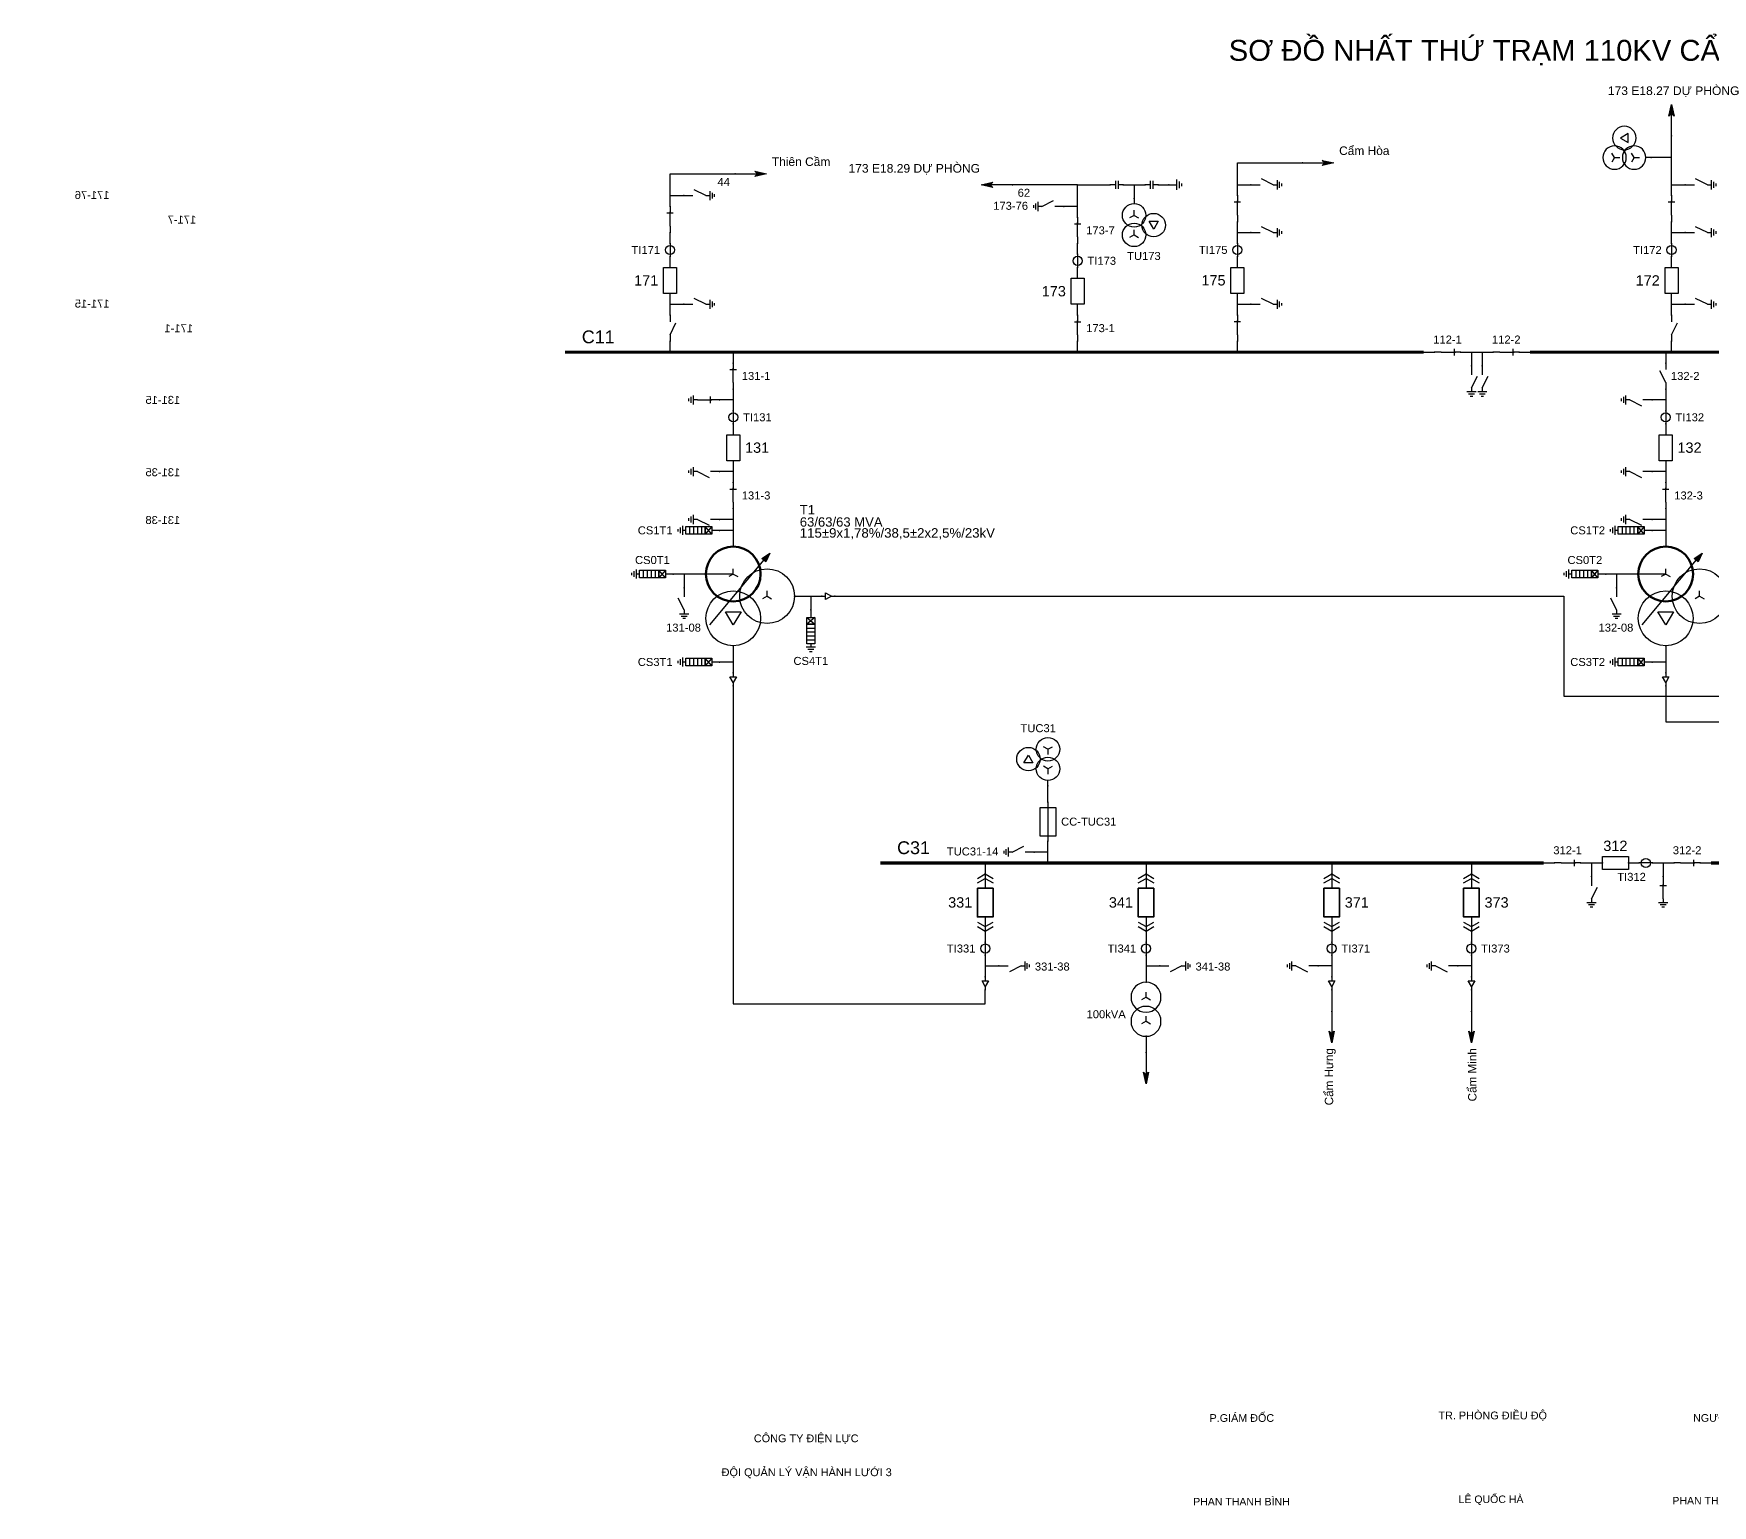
# Model space of a CAD drawing. Header units: millimetres. Extents: x -388 to 411, y 8 to 290.
# Drawn here: x -73.1 to 249, y 7.7 to 290 of the extents above; entities that cross this region are included whole.
import ezdxf

# ---------------------------------------------------------------- set-up
doc = ezdxf.new("R2010")
doc.units = ezdxf.units.MM
for name, color, linetype, lineweight in [('BUSBAR_110KV', 1, 'Continuous', 50), ('BUSBAR_35KV', 30, 'Continuous', 50), ('GROUND', 3, 'Continuous', 25), ('HV_110KV', 1, 'Continuous', 25), ('MV_22KV', 5, 'Continuous', 25), ('MV_35KV', 30, 'Continuous', 25), ('SLD_OTHER', 7, 'Continuous', 25)]:
    doc.layers.add(name, color=color, linetype=linetype, lineweight=lineweight)
doc.layers.add('SYM_PORTS', color=8, linetype='Continuous', plot=False)
doc.layers.add('TEXT', color=7, linetype='Continuous')
doc.styles.add('SLD_TEXT', font='arial.ttf')

# ---------------------------------------------------------------- blocks, each defined once
blk = doc.blocks.new('SYM_DISCONNECTOR_OPEN')
at = {"lineweight": 25}
for points in [[(0, -1.25), (-1.125, 1)], [(0, 2.5), (0, 1.25)], [(0, -1.25), (0, -2.5)]]:
    blk.add_lwpolyline(points, dxfattribs=at)
at = {"layer": 'SYM_PORTS'}
for p in [(0, 2.5), (0, -2.5)]:
    blk.add_point(p, dxfattribs=at)
blk.add_attdef('DEVICE_CODE', (1, -0.5), '', height=2)
blk = doc.blocks.new('SYM_EARTHING_SWITCH_OPEN')
at = {"lineweight": 25}
for points in [[(0, -1.25), (-1.125, 1)], [(0, 3), (0, 1.25)], [(-0.875, -2), (0.875, -2)], [(-0.5625, -2.4375), (0.5625, -2.4375)], [(-0.25, -2.875), (0.25, -2.875)], [(0, -1.25), (0, -2)]]:
    blk.add_lwpolyline(points, dxfattribs=at)
at = {"layer": 'SYM_PORTS'}
blk.add_point((0, 3), dxfattribs=at)
blk.add_attdef('DEVICE_CODE', (1.875, 0), '', height=2)
blk = doc.blocks.new('SYM_CIRCUIT_BREAKER')
at = {"lineweight": 25}
blk.add_lwpolyline([(-1.25, 2.5), (1.25, 2.5), (1.25, -2.5), (-1.25, -2.5)], close=True, dxfattribs=at)
at = {"layer": 'SYM_PORTS'}
for p in [(0, 2.5), (0, -2.5)]:
    blk.add_point(p, dxfattribs=at)
blk.add_attdef('DEVICE_CODE', (2.25, -0.5), '', height=2)
at = {"flags": 1}
blk.add_attdef('RATING', (2.25, -3.5), '', height=2, dxfattribs=at)
blk = doc.blocks.new('SYM_CURRENT_TRANSFORMER')
at = {"lineweight": 25}
blk.add_lwpolyline([(0, 1.25), (0, -1.25)], dxfattribs=at)
blk.add_circle((0, 0), 0.875, dxfattribs=at)
at = {"layer": 'SYM_PORTS'}
for p in [(0, 1.25), (0, -1.25)]:
    blk.add_point(p, dxfattribs=at)
blk.add_attdef('DEVICE_CODE', (1.875, -1.75), '', height=2)
at = {"flags": 1}
blk.add_attdef('RATIO', (1.875, -4.75), '', height=2, dxfattribs=at)
blk = doc.blocks.new('SYM_DISCONNECTOR_CLOSED')
at = {"lineweight": 25}
for points in [[(-0.625, 1.25), (0.625, 1.25)], [(0, 2.5), (0, 1.25)], [(0, -1.25), (0, 1.5)], [(0, -1.25), (0, -2.5)]]:
    blk.add_lwpolyline(points, dxfattribs=at)
at = {"layer": 'SYM_PORTS'}
for p in [(0, 2.5), (0, -2.5)]:
    blk.add_point(p, dxfattribs=at)
blk.add_attdef('DEVICE_CODE', (1.625, -0.5), '', height=2)
blk = doc.blocks.new('SYM_LINE_FEEDER_ARROW')
blk.add_hatch(color=7).paths.add_polyline_path([(0, -3), (-0.5, -0.75), (0, -1.25), (0.5, -0.75)])
at = {"lineweight": 25}
blk.add_lwpolyline([(0, 3), (0, -1.25)], dxfattribs=at)
blk.add_lwpolyline([(0, -3), (-0.5, -0.75), (0, -1.25), (0.5, -0.75)], close=True, dxfattribs=at)
at = {"layer": 'SYM_PORTS'}
blk.add_point((0, 3), dxfattribs=at)
blk.add_attdef('LINE_NAME', (1.5, 0), '', height=2)
blk = doc.blocks.new('SYM_COUPLING_CAPACITOR')
at = {"lineweight": 25}
for points in [[(-0.75, 0.25), (0.75, 0.25)], [(0, 1.25), (0, 0.25)], [(-0.75, -0.25), (0.75, -0.25)], [(0, -0.25), (0, -1.25)]]:
    blk.add_lwpolyline(points, dxfattribs=at)
at = {"layer": 'SYM_PORTS'}
for p in [(0, 1.25), (0, -1.25)]:
    blk.add_point(p, dxfattribs=at)
blk.add_attdef('DEVICE_CODE', (1.75, -1.75), '', height=2)
blk = doc.blocks.new('SYM_VOLTAGE_TRANSFORMER')
at = {"lineweight": 25}
for points in [[(0, 4.625), (0, 3.625)], [(0, 1.375), (-0.8625, 0.875)], [(0, 1.375), (0, 2.375)], [(0, 1.375), (0.8625, 0.875)], [(0, -2.375), (-0.8625, -2.875)], [(0, -2.375), (0, -1.375)], [(0, -2.375), (0.8625, -2.875)]]:
    blk.add_lwpolyline(points, dxfattribs=at)
blk.add_lwpolyline([(2.875, 0.25), (4.625, 0.25), (3.75, -1.25)], close=True, dxfattribs=at)
for centre in [(0, 1.375), (3.75, -0.5), (0, -2.375)]:
    blk.add_circle(centre, 2.25, dxfattribs=at)
at = {"layer": 'SYM_PORTS'}
blk.add_point((0, 4.625), dxfattribs=at)
blk.add_attdef('DEVICE_CODE', (7, 1.625), '', height=2)
at = {"flags": 1}
blk.add_attdef('RATIO', (7, -1.375), '', height=2, dxfattribs=at)
blk = doc.blocks.new('SYM_GROUND_SYMBOL')
at = {"lineweight": 25}
for points in [[(0, 1.25), (0, -0.25)], [(-1, -0.25), (1, -0.25)], [(-0.625, -0.75), (0.625, -0.75)], [(-0.25, -1.25), (0.25, -1.25)]]:
    blk.add_lwpolyline(points, dxfattribs=at)
at = {"layer": 'SYM_PORTS'}
blk.add_point((0, 1.25), dxfattribs=at)
blk = doc.blocks.new('SYM_EARTHING_SWITCH_CLOSED')
at = {"lineweight": 25}
for points in [[(-0.625, 1.25), (0.625, 1.25)], [(0, 3), (0, 1.25)], [(0, -1.25), (0, 1.5)], [(-0.875, -2), (0.875, -2)], [(-0.5625, -2.4375), (0.5625, -2.4375)], [(-0.25, -2.875), (0.25, -2.875)], [(0, -1.25), (0, -2)]]:
    blk.add_lwpolyline(points, dxfattribs=at)
at = {"layer": 'SYM_PORTS'}
blk.add_point((0, 3), dxfattribs=at)
blk.add_attdef('DEVICE_CODE', (1.875, 0), '', height=2)
blk = doc.blocks.new('SYM_SURGE_ARRESTER')
at = {"lineweight": 25}
for points in [[(0, 4), (0, 2.5)], [(-0.75, 2.5), (0.75, 1.25)], [(0.75, 2.5), (-0.75, 1.25)], [(-0.75, 0.5), (0.75, 0.5)], [(-0.875, -3.125), (0.875, -3.125)], [(-0.75, -0.25), (0.75, -0.25)], [(-0.75, -1), (0.75, -1)], [(-0.75, -1.75), (0.75, -1.75)], [(0, -2.5), (0, -3.125)], [(-0.5625, -3.5625), (0.5625, -3.5625)], [(-0.25, -4), (0.25, -4)]]:
    blk.add_lwpolyline(points, dxfattribs=at)
for points in [[(-0.75, 2.5), (0.75, 2.5), (0.75, 1.25), (-0.75, 1.25)], [(-0.75, 1.25), (0.75, 1.25), (0.75, -2.5), (-0.75, -2.5)]]:
    blk.add_lwpolyline(points, close=True, dxfattribs=at)
at = {"layer": 'SYM_PORTS'}
blk.add_point((0, 4), dxfattribs=at)
blk.add_attdef('DEVICE_CODE', (1.875, 1), '', height=2)
blk = doc.blocks.new('SYM_TRANSFORMER_3W')
blk.add_hatch(color=7).paths.add_polyline_path([(3.75, 8.25), (3.0125, 6.575), (2.2375, 7.225)])
at = {"lineweight": 25}
for points in [[(-7.75, -5.5), (3.0125, 7.35)], [(-3.25, 4.25), (-8.5, 4.25)], [(-3.25, 4.25), (-4.1125, 3.75)], [(-3.25, 4.25), (-3.25, 5.25)], [(-3.25, 4.25), (-2.3875, 3.75)], [(3.25, 0), (2.3875, -0.5)], [(3.25, 0), (3.25, 1)], [(3.25, 0), (4.1125, -0.5)]]:
    blk.add_lwpolyline(points, dxfattribs=at)
for points in [[(3.75, 8.25), (3.0125, 6.575), (2.2375, 7.225)], [(-4.75, -3), (-1.75, -3), (-3.25, -5.5)]]:
    blk.add_lwpolyline(points, close=True, dxfattribs=at)
at = {"lineweight": 50}
blk.add_circle((-3.25, 4.25), 5.25, dxfattribs=at)
at = {"lineweight": 25}
for centre in [(3.25, 0), (-3.25, -4.25)]:
    blk.add_circle(centre, 5.25, dxfattribs=at)
at = {"layer": 'SYM_PORTS'}
for p in [(-3.25, 9.5), (-8.5, 4.25), (8.5, 0), (-3.25, -9.5)]:
    blk.add_point(p, dxfattribs=at)
blk.add_attdef('DEVICE_CODE', (9.5, 6.5), '', height=2)
at = {"flags": 1}
for tag, p in [('POWER', (9.5, 3.5)), ('VOLTAGE_RATIO', (9.5, 0.5))]:
    blk.add_attdef(tag, p, '', height=2, dxfattribs=at)
blk = doc.blocks.new('SYM_CABLE_TERMINATION')
at = {"lineweight": 25}
blk.add_lwpolyline([(-0.625, 0.5), (0.625, 0.5), (0, -0.625)], close=True, dxfattribs=at)
for points in [[(0, 1.25), (0, 0.5)], [(0, -0.625), (0, -1.25)]]:
    blk.add_lwpolyline(points, dxfattribs=at)
at = {"layer": 'SYM_PORTS'}
for p in [(0, 1.25), (0, -1.25)]:
    blk.add_point(p, dxfattribs=at)
blk = doc.blocks.new('SYM_DRAWOUT_BREAKER')
at = {"lineweight": 25}
for points in [[(-1.5, 4.625), (0, 5.5), (1.5, 4.625)], [(-1.5, 3.75), (0, 4.625), (1.5, 3.75)], [(0, 5.5), (0, 2.75)], [(0, -2.75), (0, -5.5)], [(-1.5, -3.75), (0, -4.625), (1.5, -3.75)], [(-1.5, -4.625), (0, -5.5), (1.5, -4.625)]]:
    blk.add_lwpolyline(points, dxfattribs=at)
at = {"lineweight": 35}
blk.add_lwpolyline([(-1.5, 2.75), (1.5, 2.75), (1.5, -2.75), (-1.5, -2.75)], close=True, dxfattribs=at)
at = {"layer": 'SYM_PORTS'}
for p in [(0, 5.5), (0, -5.5)]:
    blk.add_point(p, dxfattribs=at)
blk.add_attdef('DEVICE_CODE', (2.5, 2.5), '', height=2)
at = {"flags": 1}
blk.add_attdef('RATING', (2.5, -0.5), '', height=2, dxfattribs=at)
blk = doc.blocks.new('SYM_TRANSFORMER_2W')
at = {"lineweight": 25}
for points in [[(0, 2.3125), (0, 3.3125)], [(0, 2.3125), (-0.8625, 1.8125)], [(0, 2.3125), (0.8625, 1.8125)], [(0, -2.3125), (-0.8625, -2.8125)], [(0, -2.3125), (0, -1.3125)], [(0, -2.3125), (0.8625, -2.8125)]]:
    blk.add_lwpolyline(points, dxfattribs=at)
for centre in [(0, 2.3125), (0, -2.3125)]:
    blk.add_circle(centre, 2.875, dxfattribs=at)
at = {"layer": 'SYM_PORTS'}
for p in [(0, 5.1875), (0, -5.1875)]:
    blk.add_point(p, dxfattribs=at)
blk.add_attdef('DEVICE_CODE', (3.875, 2.1875), '', height=2)
at = {"flags": 1}
for tag, p in [('POWER', (3.875, -0.8125)), ('VOLTAGE_RATIO', (3.875, -3.8125))]:
    blk.add_attdef(tag, p, '', height=2, dxfattribs=at)
blk = doc.blocks.new('SYM_FUSE_DISCONNECTOR')
at = {"lineweight": 25}
blk.add_lwpolyline([(0, 3.75), (0, -3.75)], dxfattribs=at)
blk.add_lwpolyline([(-1.5, 2.75), (1.5, 2.75), (1.5, -2.75), (-1.5, -2.75)], close=True, dxfattribs=at)
at = {"layer": 'SYM_PORTS'}
for p in [(0, 3.75), (0, -3.75)]:
    blk.add_point(p, dxfattribs=at)
blk.add_attdef('DEVICE_CODE', (2.5, 0.75), '', height=2)
at = {"flags": 1}
blk.add_attdef('RATING', (2.5, -2.25), '', height=2, dxfattribs=at)

msp = doc.modelspace()

# ---------------------------------------------------------------- linework, layer by layer
at = {"layer": 'BUSBAR_110KV', "const_width": 0.599}
for points in [[(28.85, 228.92), (193.6, 228.92)], [(214.03, 228.92), (340.6, 228.92)]]:
    msp.add_lwpolyline(points, dxfattribs=at)
at = {"layer": 'BUSBAR_35KV', "const_width": 0.599}
for points in [[(89.33, 130.92), (216.62, 130.92)], [(248.73, 130.92), (325.69, 130.92)]]:
    msp.add_lwpolyline(points, dxfattribs=at)
at = {"layer": 'GROUND'}
msp.add_lwpolyline([(142.64, 261.02), (144.73, 261.02)], dxfattribs=at)
at = {"layer": 'HV_110KV'}
for points in [[(241.15, 266.24), (241.15, 270.41)], [(157.85, 261.02), (157.85, 265.2), (170.36, 265.2)], [(241.15, 266.24), (237.22, 266.24)], [(241.15, 261.02), (241.15, 266.24)], [(49.01, 258.94), (49.01, 263.11), (61.52, 263.11)], [(127.21, 261.02), (114.69, 261.02)], [(127.21, 256.85), (127.21, 261.02)], [(127.21, 261.02), (133.47, 261.02)], [(135.97, 261.02), (138.05, 261.02)], [(138.05, 261.02), (138.05, 258.4)], [(138.05, 261.02), (140.14, 261.02)], [(157.85, 258.94), (157.85, 261.02)], [(157.85, 261.02), (160.47, 261.02)], [(241.15, 258.94), (241.15, 261.02)], [(241.15, 261.02), (243.78, 261.02)], [(49.01, 256.85), (49.01, 258.94)], [(49.01, 258.94), (51.63, 258.94)], [(127.21, 256.85), (124.59, 256.85)], [(127.21, 254.77), (127.21, 256.85)], [(49.01, 249.77), (49.01, 251.85)], [(157.85, 251.85), (157.85, 253.94)], [(157.85, 249.77), (157.85, 251.85)], [(157.85, 251.85), (160.47, 251.85)], [(241.15, 251.85), (241.15, 253.94)], [(241.15, 249.77), (241.15, 251.85)], [(241.15, 251.85), (243.78, 251.85)], [(127.21, 247.68), (127.21, 249.77)], [(49.01, 245.18), (49.01, 247.27)], [(127.21, 243.09), (127.21, 245.18)], [(157.85, 245.18), (157.85, 247.27)], [(241.15, 245.18), (241.15, 247.27)], [(49.01, 238.09), (49.01, 240.18)], [(157.85, 238.09), (157.85, 240.18)], [(241.15, 238.09), (241.15, 240.18)], [(49.01, 236.01), (49.01, 238.09)], [(49.01, 238.09), (51.63, 238.09)], [(127.21, 236.01), (127.21, 238.09)], [(157.85, 236.01), (157.85, 238.09)], [(157.85, 238.09), (160.47, 238.09)], [(241.15, 236.01), (241.15, 238.09)], [(241.15, 238.09), (243.78, 238.09)], [(49.01, 228.92), (49.01, 231.01)], [(61.14, 228.92), (61.14, 226.83)], [(127.21, 228.92), (127.21, 231.01)], [(157.85, 228.92), (157.85, 231.01)], [(193.6, 228.92), (195.68, 228.92)], [(200.68, 228.92), (202.77, 228.92)], [(202.77, 228.92), (202.77, 226.3)], [(202.77, 228.92), (204.85, 228.92)], [(204.85, 228.92), (204.85, 226.3)], [(204.85, 228.92), (206.94, 228.92)], [(211.94, 228.92), (214.03, 228.92)], [(240.03, 228.92), (240.03, 226.83)], [(241.15, 228.92), (241.15, 231.01)], [(61.14, 219.75), (58.52, 219.75)], [(61.14, 221.83), (61.14, 219.75)], [(61.14, 219.75), (61.14, 217.66)], [(240.03, 219.75), (237.41, 219.75)], [(240.03, 221.83), (240.03, 219.75)], [(240.03, 219.75), (240.03, 217.66)], [(61.14, 215.16), (61.14, 213.08)], [(240.03, 215.16), (240.03, 213.08)], [(61.14, 208.08), (61.14, 205.99)], [(240.03, 208.08), (240.03, 205.99)], [(61.14, 205.99), (58.52, 205.99)], [(61.14, 205.99), (61.14, 203.9)], [(240.03, 205.99), (237.41, 205.99)], [(240.03, 205.99), (240.03, 203.9)], [(61.14, 196.82), (58.52, 196.82)], [(61.14, 198.9), (61.14, 196.82)], [(61.14, 196.82), (61.14, 194.73)], [(240.03, 196.82), (237.41, 196.82)], [(240.03, 198.9), (240.03, 196.82)], [(240.03, 196.82), (240.03, 194.73)], [(61.14, 194.73), (58.52, 194.73)], [(61.14, 194.73), (61.14, 191.6)], [(240.03, 194.73), (237.41, 194.73)], [(240.03, 194.73), (240.03, 191.6)], [(51.72, 186.35), (49.63, 186.35)], [(55.89, 186.35), (51.72, 186.35)], [(51.72, 186.35), (51.72, 183.73)], [(230.61, 186.35), (228.52, 186.35)], [(234.78, 186.35), (230.61, 186.35)], [(230.61, 186.35), (230.61, 183.73)]]:
    msp.add_lwpolyline(points, dxfattribs=at)
at = {"layer": 'MV_22KV'}
for points in [[(72.89, 182.1), (76.02, 182.1)], [(76.02, 182.1), (76.02, 179.48)], [(76.02, 182.1), (78.11, 182.1)], [(80.61, 182.1), (83.31, 182.1), (220.5, 182.1), (220.5, 162.94), (337.7, 162.94), (337.7, 181.72), (340.4, 181.72)]]:
    msp.add_lwpolyline(points, dxfattribs=at)
at = {"layer": 'MV_35KV'}
for points in [[(61.14, 172.6), (61.14, 169.47)], [(240.03, 172.6), (240.03, 169.47)], [(61.14, 169.47), (58.52, 169.47)], [(61.14, 169.47), (61.14, 167.39)], [(240.03, 169.47), (237.41, 169.47)], [(240.03, 169.47), (240.03, 167.39)], [(61.14, 164.89), (61.14, 162.19), (61.14, 103.88), (109.5, 103.88), (109.5, 106.58)], [(240.03, 164.89), (240.03, 162.19), (240.03, 157.97), (271.41, 157.97), (271.41, 155.27)], [(121.52, 142.59), (121.52, 145.72)], [(121.52, 133.01), (118.9, 133.01)], [(121.52, 133.01), (121.52, 135.09)], [(121.52, 130.92), (121.52, 133.01)], [(109.5, 130.92), (109.5, 128.83)], [(140.33, 130.92), (140.33, 128.83)], [(175.95, 130.92), (175.95, 128.83)], [(202.76, 130.92), (202.76, 128.83)], [(216.62, 130.92), (218.71, 130.92)], [(223.71, 130.92), (225.8, 130.92)], [(225.8, 130.92), (225.8, 128.3)], [(225.8, 130.92), (227.88, 130.92)], [(232.88, 130.92), (234.97, 130.92)], [(237.47, 130.92), (239.55, 130.92)], [(239.55, 130.92), (239.55, 128.3)], [(239.55, 130.92), (241.64, 130.92)], [(246.64, 130.92), (248.73, 130.92)], [(109.5, 117.83), (109.5, 115.75)], [(140.33, 117.83), (140.33, 115.75)], [(175.95, 117.83), (175.95, 115.75)], [(202.76, 117.83), (202.76, 115.75)], [(109.5, 113.25), (109.5, 111.16)], [(140.33, 113.25), (140.33, 111.16)], [(175.95, 113.25), (175.95, 111.16)], [(202.76, 113.25), (202.76, 111.16)], [(109.5, 111.16), (112.12, 111.16)], [(109.5, 111.16), (109.5, 109.08)], [(140.33, 111.16), (142.95, 111.16)], [(140.33, 111.16), (140.33, 108.03)], [(175.95, 111.16), (173.33, 111.16)], [(175.95, 111.16), (175.95, 109.08)], [(202.76, 111.16), (200.13, 111.16)], [(202.76, 111.16), (202.76, 109.08)], [(175.95, 106.58), (175.95, 102.4)], [(202.76, 106.58), (202.76, 102.4)]]:
    msp.add_lwpolyline(points, dxfattribs=at)
at = {"layer": 'SLD_OTHER'}
msp.add_lwpolyline([(140.33, 97.66), (140.33, 94.53)], dxfattribs=at)

# ---------------------------------------------------------------- block references
at = {"layer": 'GROUND'}
for name, p, rotation in [('SYM_COUPLING_CAPACITOR', (141.39, 261.02), 270), ('SYM_GROUND_SYMBOL', (145.98, 261.02), 90)]:
    msp.add_blockref(name, p, dxfattribs=dict(at, rotation=rotation))
at = {"layer": 'HV_110KV'}
for name, p, rotation in [('SYM_LINE_FEEDER_ARROW', (241.15, 273.41), 180), ('SYM_LINE_FEEDER_ARROW', (173.36, 265.2), 90), ('SYM_LINE_FEEDER_ARROW', (64.52, 263.11), 90), ('SYM_LINE_FEEDER_ARROW', (111.69, 261.02), 270), ('SYM_COUPLING_CAPACITOR', (134.72, 261.02), 270)]:
    msp.add_blockref(name, p, dxfattribs=dict(at, rotation=rotation))
ref = msp.add_blockref('SYM_VOLTAGE_TRANSFORMER', (232.6, 266.24), dxfattribs=dict(at, xscale=-1, rotation=270))
ref.add_attrib('DEVICE_CODE', 'TU172', (220.52, 267.36), dxfattribs={"layer": 'TEXT', "extrusion": (0, 0, -1), "height": 1.535, "style": 'SLD_TEXT'})
at = {"layer": 'HV_110KV', "xscale": -1, "rotation": 90}
for p in [(246.78, 261.02), (246.78, 251.85), (246.78, 238.09)]:
    msp.add_blockref('SYM_EARTHING_SWITCH_OPEN', p, dxfattribs=at)
at = {"layer": 'HV_110KV'}
ref = msp.add_blockref('SYM_EARTHING_SWITCH_OPEN', (163.47, 261.02), dxfattribs=dict(at, xscale=-1, rotation=90))
ref.add_attrib('DEVICE_CODE', '175-76', (167.36, 260.39), dxfattribs={"layer": 'TEXT', "extrusion": (0, 0, -1), "height": 1.535, "style": 'SLD_TEXT'})
ref = msp.add_blockref('SYM_DISCONNECTOR_CLOSED', (241.15, 256.44), dxfattribs=dict(at, xscale=-1))
ref.add_attrib('DEVICE_CODE', '172-7', (234.03, 255.67), dxfattribs={"layer": 'TEXT', "extrusion": (0, 0, -1), "height": 1.535, "style": 'SLD_TEXT'})
ref = msp.add_blockref('SYM_DISCONNECTOR_CLOSED', (157.85, 256.44), dxfattribs=dict(at, xscale=-1))
ref.add_attrib('DEVICE_CODE', '175-7', (150.73, 255.68), dxfattribs={"layer": 'TEXT', "extrusion": (0, 0, -1), "height": 1.535, "style": 'SLD_TEXT'})
ref = msp.add_blockref('SYM_EARTHING_SWITCH_OPEN', (54.63, 258.94), dxfattribs=dict(at, xscale=-1, rotation=90))
ref.add_attrib('DEVICE_CODE', '171-76', (58.52, 258.3), dxfattribs={"layer": 'TEXT', "extrusion": (0, 0, -1), "height": 1.535, "style": 'SLD_TEXT'})
ref = msp.add_blockref('SYM_EARTHING_SWITCH_OPEN', (121.59, 256.85), dxfattribs=dict(at, rotation=270))
ref.add_attrib('DEVICE_CODE', '173-76', (111.02, 256.22), dxfattribs={"layer": 'TEXT', "height": 1.535, "style": 'SLD_TEXT'})
ref = msp.add_blockref('SYM_VOLTAGE_TRANSFORMER', (138.05, 253.78), dxfattribs=at)
ref.add_attrib('DEVICE_CODE', 'TU173', (136.71, 246.6), dxfattribs={"layer": 'TEXT', "height": 1.535, "style": 'SLD_TEXT'})
ref = msp.add_blockref('SYM_DISCONNECTOR_CLOSED', (49.01, 254.35), dxfattribs=dict(at, xscale=-1))
ref.add_attrib('DEVICE_CODE', '171-7', (41.88, 253.58), dxfattribs={"layer": 'TEXT', "extrusion": (0, 0, -1), "height": 1.535, "style": 'SLD_TEXT'})
ref = msp.add_blockref('SYM_DISCONNECTOR_CLOSED', (127.21, 252.27), dxfattribs=at)
ref.add_attrib('DEVICE_CODE', '173-7', (128.85, 251.51), dxfattribs={"layer": 'TEXT', "height": 1.535, "style": 'SLD_TEXT'})
ref = msp.add_blockref('SYM_EARTHING_SWITCH_OPEN', (163.47, 251.85), dxfattribs=dict(at, xscale=-1, rotation=90))
ref.add_attrib('DEVICE_CODE', '175-75', (167.36, 251.22), dxfattribs={"layer": 'TEXT', "extrusion": (0, 0, -1), "height": 1.535, "style": 'SLD_TEXT'})
ref = msp.add_blockref('SYM_CURRENT_TRANSFORMER', (49.01, 248.52), dxfattribs=at)
ref.add_attrib('DEVICE_CODE', 'TI171', (41.63, 247.74), dxfattribs={"layer": 'TEXT', "height": 1.535, "style": 'SLD_TEXT'})
ref = msp.add_blockref('SYM_CURRENT_TRANSFORMER', (157.85, 248.52), dxfattribs=at)
ref.add_attrib('DEVICE_CODE', 'TI175', (150.48, 247.76), dxfattribs={"layer": 'TEXT', "height": 1.535, "style": 'SLD_TEXT'})
ref = msp.add_blockref('SYM_CURRENT_TRANSFORMER', (241.15, 248.52), dxfattribs=at)
ref.add_attrib('DEVICE_CODE', 'TI172', (233.78, 247.74), dxfattribs={"layer": 'TEXT', "height": 1.535, "style": 'SLD_TEXT'})
ref = msp.add_blockref('SYM_CIRCUIT_BREAKER', (49.01, 242.68), dxfattribs=at)
ref.add_attrib('DEVICE_CODE', '171', (42.13, 241.68), dxfattribs={"layer": 'TEXT', "height": 1.983, "style": 'SLD_TEXT'})
ref = msp.add_blockref('SYM_CURRENT_TRANSFORMER', (127.21, 246.43), dxfattribs=at)
ref.add_attrib('DEVICE_CODE', 'TI173', (129.1, 245.67), dxfattribs={"layer": 'TEXT', "height": 1.535, "style": 'SLD_TEXT'})
ref = msp.add_blockref('SYM_CIRCUIT_BREAKER', (157.85, 242.68), dxfattribs=at)
ref.add_attrib('DEVICE_CODE', '175', (150.97, 241.7), dxfattribs={"layer": 'TEXT', "height": 1.984, "style": 'SLD_TEXT'})
ref = msp.add_blockref('SYM_CIRCUIT_BREAKER', (241.15, 242.68), dxfattribs=at)
ref.add_attrib('DEVICE_CODE', '172', (234.27, 241.68), dxfattribs={"layer": 'TEXT', "height": 1.983, "style": 'SLD_TEXT'})
ref = msp.add_blockref('SYM_CIRCUIT_BREAKER', (127.21, 240.59), dxfattribs=at)
ref.add_attrib('DEVICE_CODE', '173', (120.33, 239.61), dxfattribs={"layer": 'TEXT', "height": 1.984, "style": 'SLD_TEXT'})
ref = msp.add_blockref('SYM_EARTHING_SWITCH_OPEN', (163.47, 238.09), dxfattribs=dict(at, xscale=-1, rotation=90))
ref.add_attrib('DEVICE_CODE', '175-15', (167.36, 237.46), dxfattribs={"layer": 'TEXT', "extrusion": (0, 0, -1), "height": 1.535, "style": 'SLD_TEXT'})
ref = msp.add_blockref('SYM_EARTHING_SWITCH_OPEN', (54.63, 238.09), dxfattribs=dict(at, xscale=-1, rotation=90))
ref.add_attrib('DEVICE_CODE', '171-15', (58.52, 237.46), dxfattribs={"layer": 'TEXT', "extrusion": (0, 0, -1), "height": 1.535, "style": 'SLD_TEXT'})
ref = msp.add_blockref('SYM_DISCONNECTOR_OPEN', (241.15, 233.51), dxfattribs=dict(at, xscale=-1))
ref.add_attrib('DEVICE_CODE', '172-2', (234.66, 232.74), dxfattribs={"layer": 'TEXT', "extrusion": (0, 0, -1), "height": 1.535, "style": 'SLD_TEXT'})
ref = msp.add_blockref('SYM_DISCONNECTOR_CLOSED', (157.85, 233.51), dxfattribs=dict(at, xscale=-1))
ref.add_attrib('DEVICE_CODE', '175-1', (150.73, 232.75), dxfattribs={"layer": 'TEXT', "extrusion": (0, 0, -1), "height": 1.535, "style": 'SLD_TEXT'})
ref = msp.add_blockref('SYM_DISCONNECTOR_OPEN', (49.01, 233.51), dxfattribs=dict(at, xscale=-1))
ref.add_attrib('DEVICE_CODE', '171-1', (42.51, 232.74), dxfattribs={"layer": 'TEXT', "extrusion": (0, 0, -1), "height": 1.535, "style": 'SLD_TEXT'})
ref = msp.add_blockref('SYM_DISCONNECTOR_CLOSED', (127.21, 233.51), dxfattribs=at)
ref.add_attrib('DEVICE_CODE', '173-1', (128.85, 232.75), dxfattribs={"layer": 'TEXT', "height": 1.535, "style": 'SLD_TEXT'})
ref = msp.add_blockref('SYM_DISCONNECTOR_CLOSED', (198.18, 228.92), dxfattribs=dict(at, rotation=270))
ref.add_attrib('DEVICE_CODE', '112-1', (195.44, 230.56), dxfattribs={"layer": 'TEXT', "height": 1.535, "style": 'SLD_TEXT'})
ref = msp.add_blockref('SYM_DISCONNECTOR_CLOSED', (209.44, 228.92), dxfattribs=dict(at, rotation=270))
ref.add_attrib('DEVICE_CODE', '112-2', (206.7, 230.56), dxfattribs={"layer": 'TEXT', "height": 1.535, "style": 'SLD_TEXT'})
ref = msp.add_blockref('SYM_EARTHING_SWITCH_OPEN', (204.85, 223.3), dxfattribs=dict(at, xscale=-1))
ref.add_attrib('DEVICE_CODE', '112-25', (208.31, 217.87), dxfattribs={"layer": 'TEXT', "extrusion": (0, 0, -1), "height": 1.535, "style": 'SLD_TEXT'})
ref = msp.add_blockref('SYM_EARTHING_SWITCH_OPEN', (202.77, 223.3), dxfattribs=dict(at, xscale=-1))
ref.add_attrib('DEVICE_CODE', '112-15', (199.56, 217.87), dxfattribs={"layer": 'TEXT', "extrusion": (0, 0, -1), "height": 1.535, "style": 'SLD_TEXT'})
ref = msp.add_blockref('SYM_DISCONNECTOR_CLOSED', (61.14, 224.33), dxfattribs=at)
ref.add_attrib('DEVICE_CODE', '131-1', (62.78, 223.58), dxfattribs={"layer": 'TEXT', "height": 1.535, "style": 'SLD_TEXT'})
ref = msp.add_blockref('SYM_DISCONNECTOR_OPEN', (240.03, 224.33), dxfattribs=at)
ref.add_attrib('DEVICE_CODE', '132-2', (241.04, 223.58), dxfattribs={"layer": 'TEXT', "height": 1.535, "style": 'SLD_TEXT'})
ref = msp.add_blockref('SYM_EARTHING_SWITCH_OPEN', (234.41, 219.75), dxfattribs=dict(at, xscale=-1, rotation=270))
ref.add_attrib('DEVICE_CODE', '132-25', (223.84, 218.87), dxfattribs={"layer": 'TEXT', "extrusion": (0, 0, -1), "height": 1.535, "style": 'SLD_TEXT'})
ref = msp.add_blockref('SYM_EARTHING_SWITCH_CLOSED', (55.52, 219.75), dxfattribs=dict(at, xscale=-1, rotation=270))
ref.add_attrib('DEVICE_CODE', '131-15', (44.96, 218.99), dxfattribs={"layer": 'TEXT', "extrusion": (0, 0, -1), "height": 1.535, "style": 'SLD_TEXT'})
ref = msp.add_blockref('SYM_CURRENT_TRANSFORMER', (61.14, 216.41), dxfattribs=at)
ref.add_attrib('DEVICE_CODE', 'TI131', (63.03, 215.65), dxfattribs={"layer": 'TEXT', "height": 1.535, "style": 'SLD_TEXT'})
ref = msp.add_blockref('SYM_CURRENT_TRANSFORMER', (240.03, 216.41), dxfattribs=at)
ref.add_attrib('DEVICE_CODE', 'TI132', (241.92, 215.65), dxfattribs={"layer": 'TEXT', "height": 1.535, "style": 'SLD_TEXT'})
ref = msp.add_blockref('SYM_CIRCUIT_BREAKER', (61.14, 210.58), dxfattribs=at)
ref.add_attrib('DEVICE_CODE', '131', (63.41, 209.6), dxfattribs={"layer": 'TEXT', "height": 1.984, "style": 'SLD_TEXT'})
ref = msp.add_blockref('SYM_CIRCUIT_BREAKER', (240.03, 210.58), dxfattribs=at)
ref.add_attrib('DEVICE_CODE', '132', (242.29, 209.6), dxfattribs={"layer": 'TEXT', "height": 1.984, "style": 'SLD_TEXT'})
ref = msp.add_blockref('SYM_EARTHING_SWITCH_OPEN', (234.41, 205.99), dxfattribs=dict(at, xscale=-1, rotation=270))
ref.add_attrib('DEVICE_CODE', '132-35', (223.84, 205.11), dxfattribs={"layer": 'TEXT', "extrusion": (0, 0, -1), "height": 1.535, "style": 'SLD_TEXT'})
ref = msp.add_blockref('SYM_EARTHING_SWITCH_OPEN', (55.52, 205.99), dxfattribs=dict(at, xscale=-1, rotation=270))
ref.add_attrib('DEVICE_CODE', '131-35', (44.96, 205.11), dxfattribs={"layer": 'TEXT', "extrusion": (0, 0, -1), "height": 1.535, "style": 'SLD_TEXT'})
ref = msp.add_blockref('SYM_DISCONNECTOR_CLOSED', (61.14, 201.4), dxfattribs=at)
ref.add_attrib('DEVICE_CODE', '131-3', (62.78, 200.65), dxfattribs={"layer": 'TEXT', "height": 1.535, "style": 'SLD_TEXT'})
ref = msp.add_blockref('SYM_DISCONNECTOR_CLOSED', (240.03, 201.4), dxfattribs=at)
ref.add_attrib('DEVICE_CODE', '132-3', (241.67, 200.65), dxfattribs={"layer": 'TEXT', "height": 1.535, "style": 'SLD_TEXT'})
ref = msp.add_blockref('SYM_EARTHING_SWITCH_OPEN', (234.41, 196.82), dxfattribs=dict(at, xscale=-1, rotation=270))
ref.add_attrib('DEVICE_CODE', '132-38', (223.84, 195.94), dxfattribs={"layer": 'TEXT', "extrusion": (0, 0, -1), "height": 1.535, "style": 'SLD_TEXT'})
ref = msp.add_blockref('SYM_EARTHING_SWITCH_OPEN', (55.52, 196.82), dxfattribs=dict(at, xscale=-1, rotation=270))
ref.add_attrib('DEVICE_CODE', '131-38', (44.96, 195.94), dxfattribs={"layer": 'TEXT', "extrusion": (0, 0, -1), "height": 1.535, "style": 'SLD_TEXT'})
ref = msp.add_blockref('SYM_TRANSFORMER_3W', (64.39, 182.1), dxfattribs=at)
ref.add_attrib('DEVICE_CODE', 'T1', (73.91, 197.79), dxfattribs={"layer": 'TEXT', "height": 1.786, "style": 'SLD_TEXT'})
ref = msp.add_blockref('SYM_TRANSFORMER_3W', (243.28, 182.1), dxfattribs=at)
ref.add_attrib('DEVICE_CODE', 'T2', (252.79, 197.79), dxfattribs={"layer": 'TEXT', "height": 1.786, "style": 'SLD_TEXT'})
ref = msp.add_blockref('SYM_SURGE_ARRESTER', (54.52, 194.73), dxfattribs=dict(at, rotation=270))
ref.add_attrib('DEVICE_CODE', 'CS1T1', (42.83, 193.96), dxfattribs={"layer": 'TEXT', "height": 1.535, "style": 'SLD_TEXT'})
ref = msp.add_blockref('SYM_SURGE_ARRESTER', (233.41, 194.73), dxfattribs=dict(at, rotation=270))
ref.add_attrib('DEVICE_CODE', 'CS1T2', (221.72, 193.96), dxfattribs={"layer": 'TEXT', "height": 1.535, "style": 'SLD_TEXT'})
ref = msp.add_blockref('SYM_SURGE_ARRESTER', (45.63, 186.35), dxfattribs=dict(at, rotation=270))
ref.add_attrib('DEVICE_CODE', 'CS0T1', (42.3, 188.27), dxfattribs={"layer": 'TEXT', "height": 1.535, "style": 'SLD_TEXT'})
ref = msp.add_blockref('SYM_SURGE_ARRESTER', (224.52, 186.35), dxfattribs=dict(at, rotation=270))
ref.add_attrib('DEVICE_CODE', 'CS0T2', (221.19, 188.27), dxfattribs={"layer": 'TEXT', "height": 1.535, "style": 'SLD_TEXT'})
ref = msp.add_blockref('SYM_EARTHING_SWITCH_OPEN', (51.72, 180.73), dxfattribs=at)
ref.add_attrib('DEVICE_CODE', '131-08', (48.26, 175.3), dxfattribs={"layer": 'TEXT', "height": 1.535, "style": 'SLD_TEXT'})
ref = msp.add_blockref('SYM_EARTHING_SWITCH_OPEN', (230.61, 180.73), dxfattribs=at)
ref.add_attrib('DEVICE_CODE', '132-08', (227.15, 175.3), dxfattribs={"layer": 'TEXT', "height": 1.535, "style": 'SLD_TEXT'})
at = {"layer": 'MV_22KV', "rotation": 90}
msp.add_blockref('SYM_CABLE_TERMINATION', (79.36, 182.1), dxfattribs=at)
at = {"layer": 'MV_22KV'}
ref = msp.add_blockref('SYM_SURGE_ARRESTER', (76.02, 175.48), dxfattribs=at)
ref.add_attrib('DEVICE_CODE', 'CS4T1', (72.69, 168.91), dxfattribs={"layer": 'TEXT', "height": 1.535, "style": 'SLD_TEXT'})
at = {"layer": 'MV_35KV'}
ref = msp.add_blockref('SYM_SURGE_ARRESTER', (54.52, 169.47), dxfattribs=dict(at, rotation=270))
ref.add_attrib('DEVICE_CODE', 'CS3T1', (42.83, 168.71), dxfattribs={"layer": 'TEXT', "height": 1.535, "style": 'SLD_TEXT'})
ref = msp.add_blockref('SYM_SURGE_ARRESTER', (233.41, 169.47), dxfattribs=dict(at, rotation=270))
ref.add_attrib('DEVICE_CODE', 'CS3T2', (221.72, 168.71), dxfattribs={"layer": 'TEXT', "height": 1.535, "style": 'SLD_TEXT'})
for name, p in [('SYM_CABLE_TERMINATION', (61.14, 166.14)), ('SYM_CABLE_TERMINATION', (240.03, 166.14)), ('SYM_CABLE_TERMINATION', (109.5, 107.83)), ('SYM_CABLE_TERMINATION', (175.95, 107.83)), ('SYM_CABLE_TERMINATION', (202.76, 107.83)), ('SYM_LINE_FEEDER_ARROW', (175.95, 99.4)), ('SYM_LINE_FEEDER_ARROW', (202.76, 99.4))]:
    msp.add_blockref(name, p, dxfattribs=at)
ref = msp.add_blockref('SYM_VOLTAGE_TRANSFORMER', (121.52, 150.35), dxfattribs=dict(at, rotation=180))
ref.add_attrib('DEVICE_CODE', 'TUC31', (116.25, 156.01), dxfattribs={"layer": 'TEXT', "height": 1.535, "style": 'SLD_TEXT'})
ref = msp.add_blockref('SYM_FUSE_DISCONNECTOR', (121.52, 138.84), dxfattribs=at)
ref.add_attrib('DEVICE_CODE', 'CC-TUC31', (124.04, 138.08), dxfattribs={"layer": 'TEXT', "height": 1.535, "style": 'SLD_TEXT'})
ref = msp.add_blockref('SYM_EARTHING_SWITCH_OPEN', (115.9, 133.01), dxfattribs=dict(at, rotation=270))
ref.add_attrib('DEVICE_CODE', 'TUC31-14', (102.12, 132.36), dxfattribs={"layer": 'TEXT', "height": 1.535, "style": 'SLD_TEXT'})
ref = msp.add_blockref('SYM_DISCONNECTOR_CLOSED', (221.21, 130.92), dxfattribs=dict(at, rotation=270))
ref.add_attrib('DEVICE_CODE', '312-1', (218.47, 132.59), dxfattribs={"layer": 'TEXT', "height": 1.535, "style": 'SLD_TEXT'})
ref = msp.add_blockref('SYM_CIRCUIT_BREAKER', (230.38, 130.92), dxfattribs=dict(at, rotation=270))
ref.add_attrib('DEVICE_CODE', '312', (228.07, 133.22), dxfattribs={"layer": 'TEXT', "height": 1.984, "style": 'SLD_TEXT'})
ref = msp.add_blockref('SYM_DISCONNECTOR_CLOSED', (244.14, 130.92), dxfattribs=dict(at, rotation=270))
ref.add_attrib('DEVICE_CODE', '312-2', (241.4, 132.59), dxfattribs={"layer": 'TEXT', "height": 1.535, "style": 'SLD_TEXT'})
ref = msp.add_blockref('SYM_CURRENT_TRANSFORMER', (236.22, 130.92), dxfattribs=dict(at, rotation=270))
ref.add_attrib('DEVICE_CODE', 'TI312', (230.74, 127.49), dxfattribs={"layer": 'TEXT', "height": 1.535, "style": 'SLD_TEXT'})
ref = msp.add_blockref('SYM_EARTHING_SWITCH_CLOSED', (239.55, 125.3), dxfattribs=dict(at, xscale=-1))
ref.add_attrib('DEVICE_CODE', '312-25', (236.22, 119.87), dxfattribs={"layer": 'TEXT', "extrusion": (0, 0, -1), "height": 1.535, "style": 'SLD_TEXT'})
ref = msp.add_blockref('SYM_EARTHING_SWITCH_OPEN', (225.8, 125.3), dxfattribs=dict(at, xscale=-1))
ref.add_attrib('DEVICE_CODE', '312-15', (222.58, 119.87), dxfattribs={"layer": 'TEXT', "extrusion": (0, 0, -1), "height": 1.535, "style": 'SLD_TEXT'})
ref = msp.add_blockref('SYM_DRAWOUT_BREAKER', (109.5, 123.33), dxfattribs=at)
ref.add_attrib('DEVICE_CODE', '331', (102.37, 122.36), dxfattribs={"layer": 'TEXT', "height": 1.984, "style": 'SLD_TEXT'})
ref = msp.add_blockref('SYM_DRAWOUT_BREAKER', (140.33, 123.33), dxfattribs=at)
ref.add_attrib('DEVICE_CODE', '341', (133.2, 122.36), dxfattribs={"layer": 'TEXT', "height": 1.984, "style": 'SLD_TEXT'})
ref = msp.add_blockref('SYM_DRAWOUT_BREAKER', (175.95, 123.33), dxfattribs=at)
ref.add_attrib('DEVICE_CODE', '371', (178.46, 122.36), dxfattribs={"layer": 'TEXT', "height": 1.984, "style": 'SLD_TEXT'})
ref = msp.add_blockref('SYM_DRAWOUT_BREAKER', (202.76, 123.33), dxfattribs=at)
ref.add_attrib('DEVICE_CODE', '373', (205.27, 122.36), dxfattribs={"layer": 'TEXT', "height": 1.984, "style": 'SLD_TEXT'})
ref = msp.add_blockref('SYM_CURRENT_TRANSFORMER', (109.5, 114.5), dxfattribs=at)
ref.add_attrib('DEVICE_CODE', 'TI331', (102.12, 113.74), dxfattribs={"layer": 'TEXT', "height": 1.535, "style": 'SLD_TEXT'})
ref = msp.add_blockref('SYM_CURRENT_TRANSFORMER', (140.33, 114.5), dxfattribs=at)
ref.add_attrib('DEVICE_CODE', 'TI341', (132.96, 113.74), dxfattribs={"layer": 'TEXT', "height": 1.535, "style": 'SLD_TEXT'})
ref = msp.add_blockref('SYM_CURRENT_TRANSFORMER', (175.95, 114.5), dxfattribs=at)
ref.add_attrib('DEVICE_CODE', 'TI371', (177.84, 113.74), dxfattribs={"layer": 'TEXT', "height": 1.535, "style": 'SLD_TEXT'})
ref = msp.add_blockref('SYM_CURRENT_TRANSFORMER', (202.76, 114.5), dxfattribs=at)
ref.add_attrib('DEVICE_CODE', 'TI373', (204.64, 113.74), dxfattribs={"layer": 'TEXT', "height": 1.535, "style": 'SLD_TEXT'})
ref = msp.add_blockref('SYM_EARTHING_SWITCH_OPEN', (197.13, 111.16), dxfattribs=dict(at, xscale=-1, rotation=270))
ref.add_attrib('DEVICE_CODE', '373-76', (186.57, 110.28), dxfattribs={"layer": 'TEXT', "extrusion": (0, 0, -1), "height": 1.535, "style": 'SLD_TEXT'})
ref = msp.add_blockref('SYM_EARTHING_SWITCH_OPEN', (170.33, 111.16), dxfattribs=dict(at, xscale=-1, rotation=270))
ref.add_attrib('DEVICE_CODE', '371-76', (159.76, 110.28), dxfattribs={"layer": 'TEXT', "extrusion": (0, 0, -1), "height": 1.535, "style": 'SLD_TEXT'})
ref = msp.add_blockref('SYM_EARTHING_SWITCH_OPEN', (115.12, 111.16), dxfattribs=dict(at, rotation=90))
ref.add_attrib('DEVICE_CODE', '331-38', (119.01, 110.28), dxfattribs={"layer": 'TEXT', "height": 1.535, "style": 'SLD_TEXT'})
ref = msp.add_blockref('SYM_EARTHING_SWITCH_OPEN', (145.95, 111.16), dxfattribs=dict(at, rotation=90))
ref.add_attrib('DEVICE_CODE', '341-38', (149.84, 110.28), dxfattribs={"layer": 'TEXT', "height": 1.535, "style": 'SLD_TEXT'})
ref = msp.add_blockref('SYM_TRANSFORMER_2W', (140.33, 102.85), dxfattribs=dict(at, xscale=-1))
ref.add_attrib('DEVICE_CODE', 'TD31', (131.2, 103.07), dxfattribs={"layer": 'TEXT', "extrusion": (0, 0, -1), "height": 1.535, "style": 'SLD_TEXT'})
at = {"layer": 'SLD_OTHER'}
msp.add_blockref('SYM_LINE_FEEDER_ARROW', (140.33, 91.53), dxfattribs=at)

# ---------------------------------------------------------------- texts
at = {"layer": 'TEXT', "attachment_point": 7, "style": 'SLD_TEXT'}
for s, insert, char_height in [('SƠ ĐỒ NHẤT THỨ TRẠM 110KV CẨM XUYÊN', (156.2, 283.92), 4.0104), ('173 E18.27 DỰ PHÒNG', (228.94, 277.87), 1.6554), ('Cẩm Hòa', (177.38, 266.72), 1.637), ('Thiên Cầm', (68.54, 264.61), 1.644), ('173 E18.29 DỰ PHÒNG', (83.25, 262.98), 1.6554), ('44', (58.12, 260.81), 1.535), ('62', (115.71, 258.7), 1.535), ('C11', (32.09, 230.58), 2.459), ('63/63/63 MVA', (73.91, 195.41), 1.7932), ('115±9x1,78%/38,5±2x2,5%/23kV', (73.91, 192.99), 1.8142), ('C31', (92.58, 132.58), 2.461), ('100kVA', (128.93, 101.11), 1.535), ('TR. PHÒNG ĐIỀU ĐỘ', (196.42, 23.85), 1.4918), ('P.GIÁM ĐỐC', (152.53, 23.68), 1.477), ('NGƯỜI VẼ', (245.29, 23.7), 1.467), ('CÔNG TY ĐIỆN LỰC', (65.09, 19.46), 1.4928), ('ĐỘI QUẢN LÝ VẬN HÀNH LƯỚI 3', (58.9, 12.87), 1.5032), ('LÊ QUỐC HÀ', (200.29, 7.73), 1.446), ('PHAN THANH BÌNH', (149.38, 7.67), 1.4459), ('PHAN THANH NAM', (241.32, 7.85), 1.4459)]:
    msp.add_mtext(s, dxfattribs=dict(at, insert=insert, char_height=char_height))
at = {"layer": 'TEXT', "char_height": 1.606, "attachment_point": 7, "rotation": 90, "style": 'SLD_TEXT'}
for s, insert in [('Cẩm Hưng', (176.72, 84.42)), ('Cẩm Minh', (203.75, 85.17))]:
    msp.add_mtext(s, dxfattribs=dict(at, insert=insert))

doc.saveas('drawing.dxf')
